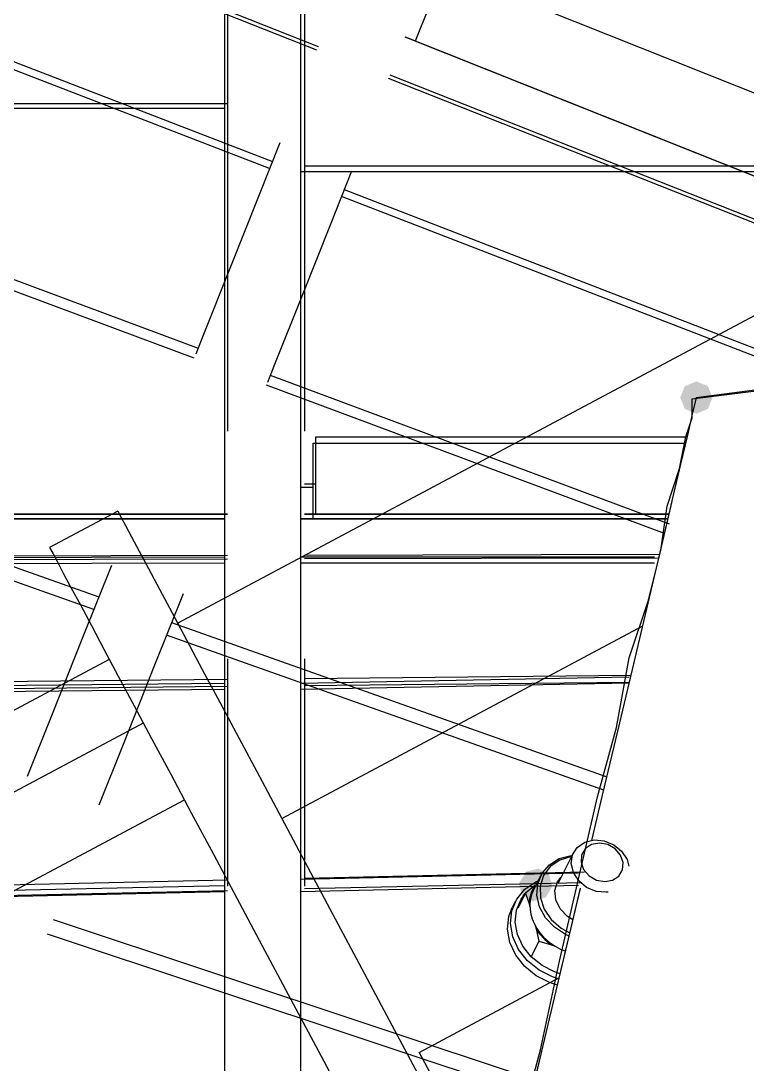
# Model space of a CAD drawing. Extents: x 3 to 592, y 5 to 207.
# Drawn here: x 84.24 to 88.29, y 44.4 to 50.23 of the extents above; entities that cross this region are included whole.
import ezdxf

# ---------------------------------------------------------------- set-up
doc = ezdxf.new("R2010")
doc.units = 0
doc.layers.get('0').update_dxf_attribs({"linetype": 'CONTINUOUS'})

msp = doc.modelspace()

# ---------------------------------------------------------------- hatches: boundary and pattern name
h = msp.add_hatch(color=7)
h.dxf.hatch_style = 2
h.paths.add_polyline_path([(88.005779, 48.216397), (88.069312, 48.189971), (88.095737, 48.126438), (88.069312, 48.062905), (88.005779, 48.03648), (87.941187, 48.062905), (87.914762, 48.126438), (87.941187, 48.189971)])
h = msp.add_hatch(color=7)
h.dxf.hatch_style = 2
h.paths.add_polyline_path([(88.005779, 48.216397), (88.069312, 48.189971), (88.095737, 48.126438), (88.069312, 48.062905), (88.005779, 48.03648), (87.941187, 48.062905), (87.914762, 48.126438), (87.941187, 48.189971)])
h = msp.add_hatch(color=7)
h.dxf.hatch_style = 2
h.paths.add_polyline_path([(88.005779, 48.216397), (88.069312, 48.189971), (88.095737, 48.126438), (88.069312, 48.062905), (88.005779, 48.03648), (87.941187, 48.062905), (87.914762, 48.126438), (87.941187, 48.189971)])
h = msp.add_hatch(color=7)
h.dxf.hatch_style = 2
h.paths.add_polyline_path([(88.005779, 48.216397), (88.069312, 48.189971), (88.095737, 48.126438), (88.069312, 48.062905), (88.005779, 48.03648), (87.941187, 48.062905), (87.914762, 48.126438), (87.941187, 48.189971)])
h = msp.add_hatch(color=7)
h.dxf.hatch_style = 2
h.paths.add_polyline_path([(88.005779, 48.216397), (88.069312, 48.189971), (88.095737, 48.126438), (88.069312, 48.062905), (88.005779, 48.03648), (87.941187, 48.062905), (87.914762, 48.126438), (87.941187, 48.189971)])
h = msp.add_hatch(color=7)
h.dxf.hatch_style = 2
h.paths.add_polyline_path([(88.005779, 48.216397), (88.069312, 48.189971), (88.095737, 48.126438), (88.069312, 48.062905), (88.005779, 48.03648), (87.941187, 48.062905), (87.914762, 48.126438), (87.941187, 48.189971)])
h = msp.add_hatch(color=7)
h.dxf.hatch_style = 2
h.paths.add_polyline_path([(87.058581, 45.480663), (87.12538, 45.497176), (87.184394, 45.461791), (87.200907, 45.394993), (87.165522, 45.335978), (87.090609, 45.313468), (87.031595, 45.348853), (87.015083, 45.415652)])
h = msp.add_hatch(color=7)
h.dxf.hatch_style = 2
h.paths.add_polyline_path([(87.058581, 45.480663), (87.12538, 45.497176), (87.184394, 45.461791), (87.200907, 45.394993), (87.165522, 45.335978), (87.090609, 45.313468), (87.031595, 45.348853), (87.015083, 45.415652)])

# ---------------------------------------------------------------- linework, layer by layer
at = {"color": 7}
for points in [[(85.887172, 50.065728), (81.043858, 51.981415)], [(85.887172, 50.065728), (81.043858, 51.981415)], [(81.051823, 52.001435), (85.895004, 50.085801)], [(81.051823, 52.001435), (85.895004, 50.085801)], [(80.780621, 51.322836), (85.639346, 49.443499)], [(80.780621, 51.322836), (85.639346, 49.443499)], [(85.387991, 51.365326), (85.387991, 51.355096), (85.387991, 51.324757), (85.387991, 51.273957), (85.387991, 51.203049), (85.387991, 51.112385), (85.387991, 51.00126), (85.387991, 50.870732), (85.387991, 50.720801), (85.387991, 50.551115), (85.387991, 50.362732), (85.387991, 50.155299), (85.387991, 49.929521), (85.387991, 49.685751), (85.387991, 49.42399), (85.387991, 49.144943), (85.387991, 48.848962), (85.387991, 48.536754), (85.387991, 48.208318), (85.387991, 47.93809)], [(85.387991, 51.365326), (85.387991, 51.355096), (85.387991, 51.324757), (85.387991, 51.273957), (85.387991, 51.203049), (85.387991, 51.112385), (85.387991, 51.00126), (85.387991, 50.870732), (85.387991, 50.720801), (85.387991, 50.551115), (85.387991, 50.362732), (85.387991, 50.155299), (85.387991, 49.929521), (85.387991, 49.685751), (85.387991, 49.42399), (85.387991, 49.144943), (85.387991, 48.848962), (85.387991, 48.536754), (85.387991, 48.208318), (85.387991, 47.93809)], [(85.387991, 51.365326), (85.387991, 51.355096), (85.387991, 51.324757), (85.387991, 51.273957), (85.387991, 51.203049), (85.387991, 51.112385), (85.387991, 51.00126), (85.387991, 50.870732), (85.387991, 50.720801), (85.387991, 50.551115), (85.387991, 50.362732), (85.387991, 50.155299), (85.387991, 49.929521), (85.387991, 49.685751), (85.387991, 49.42399), (85.387991, 49.144943), (85.387991, 48.848962), (85.387991, 48.536754), (85.387991, 48.208318), (85.387991, 47.93809)], [(85.387991, 51.365326), (85.387991, 51.355096), (85.387991, 51.324757), (85.387991, 51.273957), (85.387991, 51.203049), (85.387991, 51.112385), (85.387991, 51.00126), (85.387991, 50.870732), (85.387991, 50.720801), (85.387991, 50.551115), (85.387991, 50.362732), (85.387991, 50.155299), (85.387991, 49.929521), (85.387991, 49.685751), (85.387991, 49.42399), (85.387991, 49.144943), (85.387991, 48.848962), (85.387991, 48.536754), (85.387991, 48.208318), (85.387991, 47.93809)], [(85.818557, 51.365326), (85.818557, 51.355096), (85.818557, 51.324757), (85.818557, 51.273957), (85.818557, 51.203049), (85.818557, 51.112385), (85.818557, 51.00126), (85.818557, 50.870732), (85.818557, 50.720801), (85.818557, 50.551115), (85.818557, 50.362732), (85.818557, 50.155299), (85.818557, 49.929521), (85.818557, 49.685751), (85.818557, 49.42399), (85.818557, 49.144943), (85.818557, 48.848962), (85.818557, 48.536754), (85.818557, 48.208318), (85.818557, 47.93809)], [(85.818557, 51.365326), (85.818557, 51.355096), (85.818557, 51.324757), (85.818557, 51.273957), (85.818557, 51.203049), (85.818557, 51.112385), (85.818557, 51.00126), (85.818557, 50.870732), (85.818557, 50.720801), (85.818557, 50.551115), (85.818557, 50.362732), (85.818557, 50.155299), (85.818557, 49.929521), (85.818557, 49.685751), (85.818557, 49.42399), (85.818557, 49.144943), (85.818557, 48.848962), (85.818557, 48.536754), (85.818557, 48.208318), (85.818557, 47.93809)], [(85.818557, 51.365326), (85.818557, 51.355096), (85.818557, 51.324757), (85.818557, 51.273957), (85.818557, 51.203049), (85.818557, 51.112385), (85.818557, 51.00126), (85.818557, 50.870732), (85.818557, 50.720801), (85.818557, 50.551115), (85.818557, 50.362732), (85.818557, 50.155299), (85.818557, 49.929521), (85.818557, 49.685751), (85.818557, 49.42399), (85.818557, 49.144943), (85.818557, 48.848962), (85.818557, 48.536754), (85.818557, 48.208318), (85.818557, 47.93809)], [(85.818557, 51.365326), (85.818557, 51.355096), (85.818557, 51.324757), (85.818557, 51.273957), (85.818557, 51.203049), (85.818557, 51.112385), (85.818557, 51.00126), (85.818557, 50.870732), (85.818557, 50.720801), (85.818557, 50.551115), (85.818557, 50.362732), (85.818557, 50.155299), (85.818557, 49.929521), (85.818557, 49.685751), (85.818557, 49.42399), (85.818557, 49.144943), (85.818557, 48.848962), (85.818557, 48.536754), (85.818557, 48.208318), (85.818557, 47.93809)], [(85.623682, 49.404552), (80.765006, 51.283871)], [(85.623682, 49.404552), (80.765006, 51.283871)], [(86.438493, 50.117622), (86.597949, 50.517672)], [(86.438493, 50.117622), (86.597949, 50.517672)], [(86.597878, 50.517566), (89.332964, 49.427483)], [(86.597878, 50.517566), (89.332964, 49.427483)], [(85.372222, 50.341389), (85.372222, 50.129722), (85.372222, 49.918056), (85.372222, 49.671111), (85.372222, 49.388889), (85.372222, 49.141944), (85.372222, 48.824444), (85.372222, 48.506944), (85.372222, 48.189444), (85.372222, 47.836667), (85.372222, 47.483889), (85.372222, 47.131111), (85.372222, 46.743056), (85.372222, 46.319722), (85.372222, 45.896389), (85.372222, 45.473056), (85.372222, 45.049722), (85.372222, 44.591111), (85.372222, 44.1325)], [(85.795556, 50.341389), (85.795556, 50.129722), (85.795556, 49.918056), (85.795556, 49.671111), (85.795556, 49.388889), (85.795556, 49.141944), (85.795556, 48.824444), (85.795556, 48.506944), (85.795556, 48.189444), (85.795556, 47.836667), (85.795556, 47.483889), (85.795556, 47.131111), (85.795556, 46.743056), (85.795556, 46.319722), (85.795556, 45.896389), (85.795556, 45.473056), (85.795556, 45.049722), (85.795556, 44.591111), (85.795556, 44.1325)], [(80.339174, 50.223466), (85.224338, 48.402099)], [(80.339174, 50.223466), (85.224338, 48.402099)], [(85.201901, 48.346184), (80.316693, 50.167567)], [(85.201901, 48.346184), (80.316693, 50.167567)], [(90.581797, 48.463553), (86.379509, 50.138189)], [(90.581797, 48.463553), (86.379509, 50.138189)], [(86.380532, 50.140729), (90.587407, 48.464329)], [(86.380532, 50.140729), (90.587407, 48.464329)], [(86.295477, 49.927298), (90.150985, 48.40224)], [(86.295477, 49.927298), (90.150985, 48.40224)], [(90.107735, 48.396349), (86.287504, 49.907296)], [(90.107735, 48.396349), (86.287504, 49.907296)], [(80.179757, 49.768125), (85.388168, 49.768125)], [(80.179757, 49.768125), (85.388168, 49.768125)], [(80.179757, 49.768125), (85.388168, 49.768125)], [(80.179757, 49.768125), (85.388168, 49.768125)], [(43.215278, 49.741667), (85.372222, 49.741667)], [(85.681448, 49.54913), (85.561417, 49.248624), (85.408664, 48.864802), (85.251325, 48.470044), (85.211236, 48.369384)], [(85.681448, 49.54913), (85.561417, 49.248624), (85.408664, 48.864802), (85.251325, 48.470044), (85.211236, 48.369384)], [(85.109473, 46.867692), (90.010968, 49.482481)], [(85.109473, 46.867692), (90.010968, 49.482481)], [(85.818557, 49.420886), (91.182543, 49.420886)], [(85.818557, 49.420886), (91.182543, 49.420886)], [(85.818557, 49.420886), (91.182543, 49.420886)], [(85.818557, 49.420886), (91.182543, 49.420886)], [(86.081427, 49.389745), (85.961396, 49.089239), (85.808644, 48.705417), (85.651305, 48.310659), (85.611216, 48.209999)], [(86.081427, 49.389745), (85.961396, 49.089239), (85.808644, 48.705417), (85.651305, 48.310659), (85.611216, 48.209999)], [(85.795556, 49.388889), (91.157778, 49.388889)], [(86.040771, 49.288171), (89.017157, 48.136704)], [(86.040771, 49.288171), (89.017157, 48.136704)], [(88.960642, 48.113844), (86.025179, 49.249083)], [(88.960642, 48.113844), (86.025179, 49.249083)], [(79.747169, 48.759553), (84.671182, 47.014095)], [(79.747169, 48.759553), (84.671182, 47.014095)], [(84.64296, 46.94361), (79.719222, 48.68897)], [(84.64296, 46.94361), (79.719222, 48.68897)], [(87.982778, 48.118889), (89.393889, 48.295278), (90.805, 48.471667), (92.180833, 48.648056)], [(88.004721, 48.126297), (89.425357, 48.312211), (90.83294, 48.496361), (92.214065, 48.676983)], [(88.004721, 48.126297), (89.425357, 48.312211), (90.83294, 48.496361), (92.214065, 48.676983)], [(88.004721, 48.126297), (89.425357, 48.312211), (90.83294, 48.496361), (92.214065, 48.676983)], [(88.004721, 48.126297), (89.425357, 48.312211), (90.83294, 48.496361), (92.214065, 48.676983)], [(88.004721, 48.126297), (89.425357, 48.312211), (90.83294, 48.496361), (92.214065, 48.676983)], [(88.004721, 48.126297), (89.425357, 48.312211), (90.83294, 48.496361), (92.214065, 48.676983)], [(85.627774, 48.25178), (87.853097, 47.422047)], [(85.627774, 48.25178), (87.853097, 47.422047)], [(87.827767, 47.36719), (85.60562, 48.195865)], [(87.827767, 47.36719), (85.60562, 48.195865)], [(85.795556, 38.911389), (85.901389, 39.405278), (86.0425, 39.969722), (86.183611, 40.569444), (86.324722, 41.133889), (86.465833, 41.733611), (86.606944, 42.298056), (86.748056, 42.8625), (86.889167, 43.426944), (86.995, 43.956111), (87.136111, 44.485278), (87.241944, 44.979167), (87.347778, 45.437778), (87.453611, 45.896389), (87.559444, 46.284444), (87.63, 46.6725), (87.735833, 46.99), (87.806389, 47.272222), (87.841667, 47.519167), (87.912222, 47.730833), (87.9475, 47.907222), (87.982778, 48.013056), (87.982778, 48.083611), (87.982778, 48.118889)], [(87.574169, 46.294925), (87.577789, 46.310233), (87.664925, 46.678532), (87.743242, 47.009438), (87.812033, 47.300127), (87.870594, 47.549541), (87.919278, 47.755563), (87.957378, 47.917135), (87.984542, 48.033199), (88.000769, 48.103049), (88.005708, 48.12598)], [(87.574169, 46.294925), (87.577789, 46.310233), (87.664925, 46.678532), (87.743242, 47.009438), (87.812033, 47.300127), (87.870594, 47.549541), (87.919278, 47.755563), (87.957378, 47.917135), (87.984542, 48.033199), (88.000769, 48.103049), (88.005708, 48.12598)], [(87.652057, 46.623667), (87.664996, 46.678356), (87.743312, 47.009262), (87.812104, 47.300303), (87.870665, 47.549364), (87.919348, 47.755387), (87.957096, 47.916959), (87.984259, 48.033023), (88.000487, 48.103226), (88.005779, 48.125803)], [(87.652057, 46.623667), (87.664996, 46.678356), (87.743312, 47.009262), (87.812104, 47.300303), (87.870665, 47.549364), (87.919348, 47.755387), (87.957096, 47.916959), (87.984259, 48.033023), (88.000487, 48.103226), (88.005779, 48.125803)], [(87.652057, 46.623667), (87.664996, 46.678356), (87.743312, 47.009262), (87.812104, 47.300303), (87.870665, 47.549364), (87.919348, 47.755387), (87.957096, 47.916959), (87.984259, 48.033023), (88.000487, 48.103226), (88.005779, 48.125803)], [(87.652057, 46.623667), (87.664996, 46.678356), (87.743312, 47.009262), (87.812104, 47.300303), (87.870665, 47.549364), (87.919348, 47.755387), (87.957096, 47.916959), (87.984259, 48.033023), (88.000487, 48.103226), (88.005779, 48.125803)], [(85.880963, 47.907011), (87.954944, 47.907011)], [(85.880963, 47.907011), (87.954944, 47.907011)], [(85.880963, 47.907011), (87.954944, 47.907011)], [(85.880963, 47.907011), (87.954944, 47.907011)], [(85.880963, 47.476445), (85.880963, 47.906834)], [(85.880963, 47.476445), (85.880963, 47.906834)], [(85.880963, 47.476445), (85.880963, 47.906834)], [(85.880963, 47.476445), (85.880963, 47.906834)], [(85.866111, 47.448611), (85.866111, 47.871944)], [(85.866111, 47.871944), (87.9475, 47.871944)], [(85.866111, 47.625), (85.795556, 47.625)], [(85.880963, 47.643133), (85.818521, 47.643133)], [(85.880963, 47.643133), (85.818521, 47.643133)], [(85.880963, 47.643133), (85.818521, 47.643133)], [(85.880963, 47.643133), (85.818521, 47.643133)], [(87.422249, 45.652549), (87.482221, 45.906196), (87.577824, 46.310127), (87.66496, 46.678427), (87.743277, 47.009332), (87.812069, 47.300374), (87.87063, 47.548729)], [(87.422249, 45.652549), (87.482221, 45.906196), (87.577824, 46.310127), (87.66496, 46.678427), (87.743277, 47.009332), (87.812069, 47.300374), (87.87063, 47.548729)], [(85.387991, 47.473764), (80.17958, 47.473764)], [(85.387991, 47.473764), (80.17958, 47.473764)], [(85.387991, 47.473764), (80.17958, 47.473764)], [(85.387991, 47.473764), (80.17958, 47.473764)], [(80.179757, 47.476445), (85.388168, 47.476445)], [(80.179757, 47.476445), (85.388168, 47.476445)], [(80.179757, 47.476445), (85.388168, 47.476445)], [(80.179757, 47.476445), (85.388168, 47.476445)], [(84.776063, 47.492638), (84.396121, 47.290143)], [(84.776063, 47.492638), (84.396121, 47.290143)], [(84.776063, 47.492638), (84.795113, 47.456654), (84.819102, 47.412204), (84.852263, 47.34941), (84.895302, 47.269329), (84.947513, 47.17161), (85.008896, 47.056252), (85.079452, 46.92396), (85.15918, 46.774382), (85.24808, 46.607871), (85.345446, 46.425132), (85.451985, 46.225813), (85.566638, 46.010618), (85.689757, 45.779902), (85.820991, 45.533663), (85.960338, 45.272607), (86.107446, 44.996735), (86.261963, 44.707104), (86.423888, 44.403716), (86.592869, 44.086921), (86.768552, 43.757779), (86.908252, 43.495666)], [(84.776063, 47.492638), (84.795113, 47.456654), (84.819102, 47.412204), (84.852263, 47.34941), (84.895302, 47.269329), (84.947513, 47.17161), (85.008896, 47.056252), (85.079452, 46.92396), (85.15918, 46.774382), (85.24808, 46.607871), (85.345446, 46.425132), (85.451985, 46.225813), (85.566638, 46.010618), (85.689757, 45.779902), (85.820991, 45.533663), (85.960338, 45.272607), (86.107446, 44.996735), (86.261963, 44.707104), (86.423888, 44.403716), (86.592869, 44.086921), (86.768552, 43.757779), (86.908252, 43.495666)], [(87.852885, 47.473764), (85.818416, 47.473764)], [(87.852885, 47.473764), (85.818416, 47.473764)], [(87.852885, 47.473764), (85.818416, 47.473764)], [(87.852885, 47.473764), (85.818416, 47.473764)], [(85.818557, 47.476445), (87.853379, 47.476445)], [(85.818557, 47.476445), (87.853379, 47.476445)], [(85.818557, 47.476445), (87.853379, 47.476445)], [(85.818557, 47.476445), (87.853379, 47.476445)], [(43.215278, 47.448611), (85.372222, 47.448611)], [(85.372222, 47.448611), (43.215278, 47.448611)], [(85.795556, 47.448611), (87.841667, 47.448611)], [(87.841667, 47.448611), (85.795556, 47.448611)], [(80.179635, 47.232245), (85.388168, 47.245623)], [(80.179635, 47.232245), (85.388168, 47.245623)], [(80.179635, 47.232245), (85.388168, 47.245623)], [(80.179635, 47.232245), (85.388168, 47.245623)], [(84.396192, 47.290002), (84.415242, 47.254019), (84.439231, 47.209569), (84.472392, 47.146774), (84.515431, 47.066694), (84.567642, 46.968974), (84.629025, 46.853616), (84.699581, 46.721324), (84.779309, 46.571747), (84.868209, 46.405236), (84.965575, 46.222497), (85.072114, 46.023177), (85.186767, 45.807983), (85.309886, 45.577266), (85.44112, 45.331027), (85.580467, 45.069972), (85.727575, 44.794099), (85.882092, 44.504469), (86.044017, 44.20108), (86.212998, 43.884286), (86.388681, 43.555144), (86.571067, 43.213655), (86.756981, 42.865111)], [(84.396192, 47.290002), (84.415242, 47.254019), (84.439231, 47.209569), (84.472392, 47.146774), (84.515431, 47.066694), (84.567642, 46.968974), (84.629025, 46.853616), (84.699581, 46.721324), (84.779309, 46.571747), (84.868209, 46.405236), (84.965575, 46.222497), (85.072114, 46.023177), (85.186767, 45.807983), (85.309886, 45.577266), (85.44112, 45.331027), (85.580467, 45.069972), (85.727575, 44.794099), (85.882092, 44.504469), (86.044017, 44.20108), (86.212998, 43.884286), (86.388681, 43.555144), (86.571067, 43.213655), (86.756981, 42.865111)], [(85.818557, 47.246716), (87.800462, 47.251655)], [(85.818557, 47.246716), (87.800462, 47.251655)], [(85.818557, 47.246716), (87.800462, 47.251655)], [(85.818557, 47.246716), (87.800462, 47.251655)], [(43.215278, 47.131111), (85.372222, 47.236944)], [(85.372222, 47.201667), (43.215278, 47.095833)], [(85.387991, 47.224139), (80.179597, 47.210761)], [(85.387991, 47.224139), (80.179597, 47.210761)], [(85.387991, 47.224139), (80.179597, 47.210761)], [(85.387991, 47.224139), (80.179597, 47.210761)], [(84.741101, 47.189607), (84.582106, 46.790822), (84.40607, 46.349144), (84.270844, 46.009879)], [(84.741101, 47.189607), (84.582106, 46.790822), (84.40607, 46.349144), (84.270844, 46.009879)], [(85.795556, 47.236944), (87.771111, 47.236944)], [(87.771111, 47.201667), (85.795556, 47.201667)], [(87.795453, 47.230347), (85.818486, 47.225409)], [(87.795453, 47.230347), (85.818486, 47.225409)], [(87.795453, 47.230347), (85.818486, 47.225409)], [(87.795453, 47.230347), (85.818486, 47.225409)], [(85.1408, 47.030334), (84.982085, 46.631437), (84.806049, 46.189759), (84.670823, 45.850494)], [(85.1408, 47.030334), (84.982085, 46.631437), (84.806049, 46.189759), (84.670823, 45.850494)], [(85.077124, 46.870056), (87.506704, 46.008925)], [(85.077124, 46.870056), (87.506704, 46.008925)], [(85.69131, 45.777044), (87.706024, 46.851958)], [(85.69131, 45.777044), (87.706024, 46.851958)], [(87.489065, 45.934701), (85.048901, 46.799712)], [(87.489065, 45.934701), (85.048901, 46.799712)], [(82.756657, 45.612509), (84.729743, 46.665197)], [(82.756657, 45.612509), (84.729743, 46.665197)], [(85.387991, 46.66809), (85.387991, 46.344593), (85.387991, 45.93149), (85.387991, 45.506393), (85.387991, 45.39809)], [(85.387991, 46.66809), (85.387991, 46.344593), (85.387991, 45.93149), (85.387991, 45.506393), (85.387991, 45.39809)], [(85.387991, 46.66809), (85.387991, 46.344593), (85.387991, 45.93149), (85.387991, 45.506393), (85.387991, 45.39809)], [(85.387991, 46.66809), (85.387991, 46.344593), (85.387991, 45.93149), (85.387991, 45.506393), (85.387991, 45.39809)], [(85.818557, 46.66809), (85.818557, 46.344593), (85.818557, 45.93149), (85.818557, 45.506393), (85.818557, 45.39809)], [(85.818557, 46.66809), (85.818557, 46.344593), (85.818557, 45.93149), (85.818557, 45.506393), (85.818557, 45.39809)], [(85.818557, 46.66809), (85.818557, 46.344593), (85.818557, 45.93149), (85.818557, 45.506393), (85.818557, 45.39809)], [(85.818557, 46.66809), (85.818557, 46.344593), (85.818557, 45.93149), (85.818557, 45.506393), (85.818557, 45.39809)], [(80.178912, 46.501525), (85.388168, 46.55439)], [(80.178912, 46.501525), (85.388168, 46.55439)], [(80.178912, 46.501525), (85.388168, 46.55439)], [(80.178912, 46.501525), (85.388168, 46.55439)], [(85.795556, 46.531389), (87.63, 46.566667)], [(85.818557, 46.558694), (87.641007, 46.577038)], [(85.818557, 46.558694), (87.641007, 46.577038)], [(85.818557, 46.558694), (87.641007, 46.577038)], [(85.818557, 46.558694), (87.641007, 46.577038)], [(43.215278, 46.108056), (85.372222, 46.531389)], [(85.372222, 46.496111), (43.215278, 46.072778)], [(85.387991, 46.512445), (80.17879, 46.45958)], [(85.387991, 46.512445), (80.17879, 46.45958)], [(85.387991, 46.512445), (80.17879, 46.45958)], [(85.387991, 46.512445), (80.17879, 46.45958)], [(87.63, 46.531389), (85.795556, 46.496111)], [(87.631164, 46.535199), (85.818592, 46.516854)], [(87.631164, 46.535199), (85.818592, 46.516854)], [(87.631164, 46.535199), (85.818592, 46.516854)], [(87.631164, 46.535199), (85.818592, 46.516854)], [(82.956021, 45.262346), (84.919326, 46.309739)], [(82.956021, 45.262346), (84.919326, 46.309739)], [(80.552723, 43.429365), (85.148032, 45.880902)], [(80.552723, 43.429365), (85.148032, 45.880902)], [(87.514112, 45.365705), (87.502824, 45.364647), (87.446732, 45.369233), (87.39311, 45.391458), (87.349012, 45.427794), (87.319026, 45.474008), (87.307032, 45.524808), (87.314793, 45.573844), (87.340899, 45.615119), (87.382526, 45.644047), (87.434737, 45.656747), (87.490829, 45.651808), (87.544099, 45.629936), (87.588549, 45.5936), (87.618535, 45.547386), (87.629118, 45.51105)], [(87.514112, 45.365705), (87.502824, 45.364647), (87.446732, 45.369233), (87.39311, 45.391458), (87.349012, 45.427794), (87.319026, 45.474008), (87.307032, 45.524808), (87.314793, 45.573844), (87.340899, 45.615119), (87.382526, 45.644047), (87.434737, 45.656747), (87.490829, 45.651808), (87.544099, 45.629936), (87.588549, 45.5936), (87.618535, 45.547386), (87.629118, 45.51105)], [(87.295672, 45.118479), (87.275211, 45.128004), (87.213475, 45.168926), (87.164086, 45.221843), (87.130573, 45.282873), (87.115756, 45.348137), (87.120342, 45.41199), (87.143978, 45.470198), (87.185253, 45.517823), (87.240639, 45.552395), (87.306609, 45.570387)], [(87.295672, 45.118479), (87.275211, 45.128004), (87.213475, 45.168926), (87.164086, 45.221843), (87.130573, 45.282873), (87.115756, 45.348137), (87.120342, 45.41199), (87.143978, 45.470198), (87.185253, 45.517823), (87.240639, 45.552395), (87.306609, 45.570387)], [(87.309043, 45.564143), (87.243426, 45.544034), (87.190157, 45.507698), (87.152762, 45.457957), (87.133712, 45.398337), (87.135123, 45.334132), (87.15629, 45.270279), (87.195801, 45.212423), (87.250482, 45.164446), (87.299518, 45.137634)], [(87.309043, 45.564143), (87.243426, 45.544034), (87.190157, 45.507698), (87.152762, 45.457957), (87.133712, 45.398337), (87.135123, 45.334132), (87.15629, 45.270279), (87.195801, 45.212423), (87.250482, 45.164446), (87.299518, 45.137634)], [(87.319979, 45.585803), (87.232137, 45.412237)], [(87.319979, 45.585803), (87.232137, 45.412237)], [(80.175816, 45.316989), (85.388168, 45.433509)], [(80.175816, 45.316989), (85.388168, 45.433509)], [(80.175816, 45.316989), (85.388168, 45.433509)], [(80.175816, 45.316989), (85.388168, 45.433509)], [(85.795556, 45.437778), (87.347778, 45.473056)], [(85.818557, 45.443069), (87.381009, 45.477994)], [(85.818557, 45.443069), (87.381009, 45.477994)], [(85.818557, 45.443069), (87.381009, 45.477994)], [(85.818557, 45.443069), (87.381009, 45.477994)], [(87.136182, 45.456158), (87.098082, 45.380663)], [(87.136182, 45.456158), (87.098082, 45.380663)], [(87.316698, 45.209672), (87.285654, 45.229074), (87.244731, 45.271408), (87.22039, 45.321855), (87.215804, 45.374419), (87.230973, 45.422749), (87.250729, 45.449208)], [(87.316698, 45.209672), (87.285654, 45.229074), (87.244731, 45.271408), (87.22039, 45.321855), (87.215804, 45.374419), (87.230973, 45.422749), (87.250729, 45.449208)], [(43.215278, 44.485278), (85.372222, 45.4025)], [(87.347778, 45.4025), (85.795556, 45.367222)], [(87.36651, 45.417317), (85.818521, 45.382744)], [(87.36651, 45.417317), (85.818521, 45.382744)], [(87.36651, 45.417317), (85.818521, 45.382744)], [(87.36651, 45.417317), (85.818521, 45.382744)], [(87.238911, 44.87993), (87.202222, 44.891925), (87.127786, 44.929672), (87.06358, 44.981883), (87.013486, 45.045383), (86.98103, 45.115939), (86.96833, 45.189316), (86.975738, 45.26093), (87.002902, 45.326194), (87.048411, 45.381228), (87.109088, 45.42215), (87.122141, 45.428147)], [(87.238911, 44.87993), (87.202222, 44.891925), (87.127786, 44.929672), (87.06358, 44.981883), (87.013486, 45.045383), (86.98103, 45.115939), (86.96833, 45.189316), (86.975738, 45.26093), (87.002902, 45.326194), (87.048411, 45.381228), (87.109088, 45.42215), (87.122141, 45.428147)], [(87.104079, 45.402253), (87.051868, 45.35992)], [(87.104079, 45.402253), (87.051868, 45.35992)], [(87.066295, 44.152132), (87.150998, 44.50842), (87.268121, 45.002309), (87.359546, 45.387812)], [(87.066295, 44.152132), (87.150998, 44.50842), (87.268121, 45.002309), (87.359546, 45.387812)], [(87.066295, 44.152132), (87.150998, 44.50842), (87.268121, 45.002309), (87.359546, 45.387812)], [(87.066295, 44.152132), (87.150998, 44.50842), (87.268121, 45.002309), (87.359546, 45.387812)], [(87.104079, 45.402253), (87.097023, 45.390611), (87.091026, 45.378617), (87.085734, 45.36627), (87.081148, 45.35357), (87.077268, 45.34087), (87.074446, 45.327464), (87.072682, 45.313706), (87.071623, 45.3003)], [(87.104079, 45.402253), (87.097023, 45.390611), (87.091026, 45.378617), (87.085734, 45.36627), (87.081148, 45.35357), (87.077268, 45.34087), (87.074446, 45.327464), (87.072682, 45.313706), (87.071623, 45.3003)], [(87.098082, 45.380734), (87.092437, 45.368386), (87.086087, 45.351806), (87.081501, 45.33452), (87.078679, 45.317234), (87.076915, 45.299242), (87.076915, 45.280897)], [(87.098082, 45.380734), (87.092437, 45.368386), (87.086087, 45.351806), (87.081501, 45.33452), (87.078679, 45.317234), (87.076915, 45.299242), (87.076915, 45.280897)], [(87.249651, 44.924898), (87.26805, 45.002485), (87.359067, 45.385249)], [(87.249651, 44.924898), (87.26805, 45.002485), (87.359067, 45.385249)], [(85.372222, 45.367222), (43.215278, 44.414722)], [(85.387991, 45.373078), (80.175591, 45.256557)], [(85.387991, 45.373078), (80.175591, 45.256557)], [(85.387991, 45.373078), (80.175591, 45.256557)], [(85.387991, 45.373078), (80.175591, 45.256557)], [(87.245966, 44.909669), (87.213511, 44.920253), (87.144013, 44.955531), (87.084041, 45.004214), (87.037474, 45.063481), (87.007136, 45.12945), (86.995141, 45.198242), (87.002197, 45.264917), (87.027597, 45.325947), (87.050527, 45.357344)], [(87.245966, 44.909669), (87.213511, 44.920253), (87.144013, 44.955531), (87.084041, 45.004214), (87.037474, 45.063481), (87.007136, 45.12945), (86.995141, 45.198242), (87.002197, 45.264917), (87.027597, 45.325947), (87.050527, 45.357344)], [(87.051903, 45.360061), (87.00957, 45.276453)], [(87.051903, 45.360061), (87.00957, 45.276453)], [(87.051903, 45.360061), (87.071659, 45.300089)], [(87.051903, 45.360061), (87.071659, 45.300089)], [(87.230973, 44.846064), (87.18617, 44.860175), (87.111734, 44.897922), (87.047529, 44.950133), (86.997434, 45.013633), (86.964979, 45.084189), (86.952279, 45.157566), (86.959687, 45.22918), (86.978031, 45.278569)], [(87.230973, 44.846064), (87.18617, 44.860175), (87.111734, 44.897922), (87.047529, 44.950133), (86.997434, 45.013633), (86.964979, 45.084189), (86.952279, 45.157566), (86.959687, 45.22918), (86.978031, 45.278569)], [(86.994083, 45.310425), (86.978208, 45.278675)], [(86.994083, 45.310425), (86.978208, 45.278675)], [(87.071659, 45.300159), (87.07695, 45.281109)], [(87.071659, 45.300159), (87.07695, 45.281109)], [(87.077021, 45.281039), (87.078079, 45.267986), (87.079843, 45.254933), (87.082313, 45.242233), (87.085487, 45.22918), (87.089368, 45.216127), (87.094307, 45.203427), (87.099599, 45.19108), (87.105949, 45.178733)], [(87.077021, 45.281039), (87.078079, 45.267986), (87.079843, 45.254933), (87.082313, 45.242233), (87.085487, 45.22918), (87.089368, 45.216127), (87.094307, 45.203427), (87.099599, 45.19108), (87.105949, 45.178733)], [(84.416441, 45.212176), (87.105314, 44.317179)], [(84.416441, 45.212176), (87.105314, 44.317179)], [(87.105807, 45.178557), (87.115685, 45.161623), (87.126974, 45.145043), (87.139321, 45.129168), (87.15308, 45.113998), (87.167896, 45.099887), (87.183419, 45.086482), (87.200352, 45.074487), (87.217638, 45.063198)], [(87.105807, 45.178557), (87.111099, 45.159507)], [(87.105807, 45.178557), (87.115685, 45.161623), (87.126974, 45.145043), (87.139321, 45.129168), (87.15308, 45.113998), (87.167896, 45.099887), (87.183419, 45.086482), (87.200352, 45.074487), (87.217638, 45.063198)], [(87.105807, 45.178557), (87.111099, 45.159507)], [(87.111205, 45.159436), (87.12708, 45.092056)], [(87.111205, 45.159436), (87.119672, 45.146736), (87.128844, 45.134389), (87.138722, 45.122747), (87.149305, 45.111106), (87.160241, 45.100169), (87.172236, 45.089939), (87.184583, 45.080061), (87.197283, 45.070889)], [(87.111205, 45.159436), (87.12708, 45.092056)], [(87.111205, 45.159436), (87.119672, 45.146736), (87.128844, 45.134389), (87.138722, 45.122747), (87.149305, 45.111106), (87.160241, 45.100169), (87.172236, 45.089939), (87.184583, 45.080061), (87.197283, 45.070889)], [(87.085241, 44.231948), (84.384021, 45.130826)], [(87.085241, 44.231948), (84.384021, 45.130826)], [(87.127186, 45.092091), (87.084853, 45.008482)], [(87.127186, 45.092091), (87.084853, 45.008482)], [(87.127186, 45.092091), (87.197389, 45.070571)], [(87.127186, 45.092091), (87.197389, 45.070571)], [(86.988026, 43.823481), (87.027808, 43.990719), (87.150928, 44.508596), (87.26805, 45.002485), (87.281489, 45.05911)], [(86.988026, 43.823481), (87.027808, 43.990719), (87.150928, 44.508596), (87.26805, 45.002485), (87.281489, 45.05911)], [(87.197248, 45.070712), (87.217709, 45.063304)], [(87.197248, 45.070712), (87.217709, 45.063304)], [(87.217779, 45.063163), (87.230479, 45.055755), (87.243885, 45.049405), (87.25729, 45.043055), (87.271049, 45.037763)], [(87.217779, 45.063163), (87.230479, 45.055755), (87.243885, 45.049405), (87.25729, 45.043055), (87.271049, 45.037763)], [(86.458919, 44.470743), (87.241027, 44.888079)], [(86.458919, 44.470743), (87.241027, 44.888079)], [(86.66159, 44.090872), (86.459095, 44.470814)], [(86.66159, 44.090872), (86.459095, 44.470814)]]:
    msp.add_lwpolyline(points, dxfattribs=at)
msp.add_lwpolyline([(87.573167, 45.455099), (87.593981, 45.489671), (87.597156, 45.530946), (87.58234, 45.571869), (87.552001, 45.607146), (87.510726, 45.630783), (87.464512, 45.639249), (87.420767, 45.631488), (87.385842, 45.608557), (87.365029, 45.573985), (87.361854, 45.53271), (87.376317, 45.491435), (87.406656, 45.45651), (87.448284, 45.432874), (87.494145, 45.424408), (87.538243, 45.432169)], close=True, dxfattribs=at)
msp.add_lwpolyline([(87.573167, 45.455099), (87.593981, 45.489671), (87.597156, 45.530946), (87.58234, 45.571869), (87.552001, 45.607146), (87.510726, 45.630783), (87.464512, 45.639249), (87.420767, 45.631488), (87.385842, 45.608557), (87.365029, 45.573985), (87.361854, 45.53271), (87.376317, 45.491435), (87.406656, 45.45651), (87.448284, 45.432874), (87.494145, 45.424408), (87.538243, 45.432169)], close=True, dxfattribs=at)

doc.saveas('drawing.dxf')
